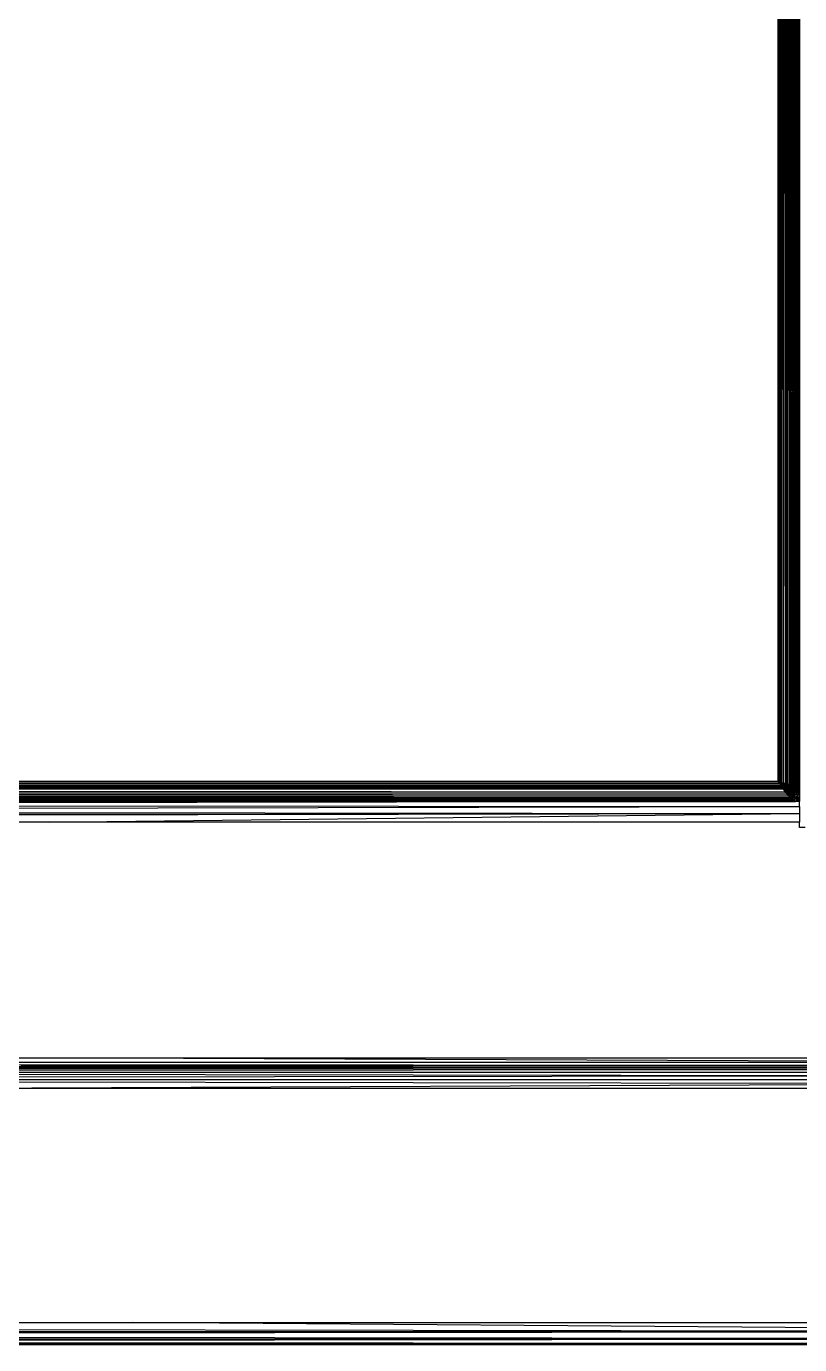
# Model space of a CAD drawing. Header units: inches. Extents: x 12 to 4610, y 8 to 3258.
# Drawn here: x 1454.4 to 1593.1, y 1638.6 to 1875.1 of the extents above; entities that cross this region are included whole.
import ezdxf

# ---------------------------------------------------------------- set-up
doc = ezdxf.new("R2010")
doc.units = ezdxf.units.IN
doc.header["$MEASUREMENT"] = 0

msp = doc.modelspace()

# ---------------------------------------------------------------- linework, layer by layer
for p, q in [((1589.23, 1739.7), (1589.59, 2545.2)), ((1589.23, 1739.7), (1589.31, 2545.12)), ((1589.23, 1739.7), (1589.23, 2545.1)), ((1589.33, 1739.67), (1589.59, 2545.2)), ((1589.59, 1739.6), (1590.18, 2545.37)), ((1589.92, 2545.3), (1589.59, 1739.6)), ((1589.59, 1739.6), (1589.59, 2545.2)), ((1589.68, 1739.57), (1590.23, 2545.39)), ((1589.68, 1739.57), (1590.18, 2545.37)), ((1589.94, 1739.5), (1590.23, 2545.39)), ((1590.23, 1739.41), (1590.84, 2545.58)), ((1590.23, 1739.41), (1590.55, 2545.49)), ((1590.23, 1739.41), (1590.23, 2545.39)), ((1590.57, 1739.31), (1590.84, 2545.58)), ((1590.84, 1739.23), (1591.41, 2545.76)), ((1591.15, 2545.67), (1590.84, 1739.23)), ((1590.84, 1739.23), (1590.84, 2545.58)), ((1591.16, 1739.12), (1591.41, 2545.76)), ((1591.41, 1739.04), (1591.91, 2545.95)), ((1591.41, 1739.04), (1591.68, 2545.86)), ((1591.41, 1739.04), (1591.41, 2545.76)), ((1591.69, 1738.94), (1591.91, 2545.95)), ((1591.91, 1738.85), (1592.33, 2546.14)), ((1591.91, 1738.85), (1592.14, 2546.05)), ((1591.91, 1738.85), (1591.91, 2545.95)), ((1592.15, 1738.75), (1592.33, 2546.14)), ((1592.33, 1738.66), (1592.43, 1989.9)), ((1592.39, 1989.9), (1592.33, 1738.66)), ((1592.33, 1738.66), (1592.33, 1989.9)), ((1592.52, 1738.57), (1592.56, 1989.9)), ((1592.65, 1738.48), (1592.65, 1989.9)), ((1592.7, 1989.9), (1592.65, 1738.48)), ((1592.72, 1989.9), (1592.65, 1738.48)), ((1592.82, 1989.9), (1592.8, 1738.38)), ((1592.88, 1989.9), (1592.88, 1738.29)), ((1592.91, 1989.9), (1592.88, 1738.29)), ((1592.97, 1989.9), (1592.97, 1738.19)), ((1593.03, 1989.9), (1593.03, 1738)), ((788.56, 1739.7), (1589.23, 1739.7)), ((1589.43, 1739.38), (788.56, 1739.4)), ((1589.43, 1739.38), (788.56, 1739.22)), ((1589.43, 1739.38), (788.56, 1739.09)), ((1589.56, 1739.22), (788.56, 1739.09)), ((788.56, 1739.04), (1589.69, 1738.99)), ((788.56, 1738.4), (1590.5, 1737.81)), ((1590.2, 1738.22), (971.36, 1738.38)), ((1589.82, 1738.79), (1103.61, 1738.79)), ((1140.62, 1738.76), (1589.82, 1738.79)), ((1589.82, 1738.79), (1234.04, 1738.69)), ((1590.12, 1738.37), (1235.21, 1738.35)), ((1235.21, 1738.35), (1590.14, 1738.31)), ((1589.85, 1738.74), (1262.84, 1738.66)), ((1589.97, 1738.55), (1449.38, 1738.51)), ((1590.07, 1738.4), (1449.38, 1738.51)), ((1589.26, 1739.68), (1589.23, 1739.7)), ((1589.23, 1739.7), (1589.26, 1739.68)), ((1589.26, 1739.68), (1589.32, 1739.63)), ((1589.43, 1739.38), (1589.26, 1739.68)), ((1589.26, 1739.68), (1589.33, 1739.67)), ((1589.4, 1739.6), (1589.32, 1739.63)), ((1589.32, 1739.63), (1589.43, 1739.51)), ((1589.33, 1739.67), (1589.4, 1739.65)), ((1589.4, 1739.6), (1589.4, 1739.65)), ((1589.4, 1739.65), (1589.59, 1739.6)), ((1589.4, 1739.65), (1589.5, 1739.57)), ((1589.4, 1739.6), (1589.43, 1739.55)), ((1589.4, 1739.6), (1589.5, 1739.57)), ((1589.43, 1739.55), (1589.65, 1739.39)), ((1589.43, 1739.55), (1589.43, 1739.51)), ((1589.6, 1739.48), (1589.43, 1739.55)), ((1589.57, 1739.39), (1589.43, 1739.55)), ((1589.43, 1739.46), (1589.43, 1739.51)), ((1589.43, 1739.46), (1589.43, 1739.38)), ((1589.43, 1739.46), (1589.53, 1739.39)), ((1589.43, 1739.46), (1589.47, 1739.39)), ((1589.47, 1739.39), (1589.43, 1739.38)), ((1589.56, 1739.22), (1589.43, 1739.38)), ((1589.47, 1739.39), (1589.56, 1739.22)), ((1589.53, 1739.39), (1589.47, 1739.39)), ((1589.56, 1739.57), (1589.5, 1739.57)), ((1589.6, 1739.48), (1589.5, 1739.57)), ((1589.53, 1739.39), (1589.57, 1739.39)), ((1589.59, 1739.53), (1589.56, 1739.57)), ((1589.56, 1739.57), (1589.59, 1739.56)), ((1589.64, 1739.23), (1589.56, 1739.22)), ((1589.56, 1739.22), (1589.65, 1739.04)), ((1589.64, 1739.31), (1589.57, 1739.39)), ((1589.65, 1739.39), (1589.57, 1739.39)), ((1589.59, 1739.6), (1589.68, 1739.57)), ((1589.59, 1739.53), (1589.59, 1739.6)), ((1589.59, 1739.56), (1589.68, 1739.57)), ((1589.59, 1739.56), (1589.59, 1739.53)), ((1589.6, 1739.48), (1589.59, 1739.53)), ((1589.69, 1739.52), (1589.59, 1739.53)), ((1589.7, 1739.41), (1589.6, 1739.48)), ((1589.6, 1739.48), (1589.7, 1739.45)), ((1589.65, 1739.39), (1589.64, 1739.31)), ((1589.64, 1739.31), (1589.74, 1739.22)), ((1589.64, 1739.31), (1589.7, 1739.22)), ((1589.64, 1739.23), (1589.65, 1739.04)), ((1589.64, 1739.23), (1589.84, 1739)), ((1589.7, 1739.22), (1589.64, 1739.23)), ((1589.65, 1739.39), (1589.88, 1739.22)), ((1589.8, 1739.22), (1589.65, 1739.39)), ((1589.69, 1738.99), (1589.65, 1739.04)), ((1589.68, 1739.57), (1589.93, 1739.43)), ((1589.68, 1739.57), (1589.94, 1739.5)), ((1589.68, 1739.57), (1589.69, 1739.52)), ((1589.69, 1739.52), (1589.69, 1739.49)), ((1589.8, 1739.43), (1589.69, 1739.49)), ((1589.69, 1739.49), (1589.7, 1739.45)), ((1589.69, 1739.49), (1589.93, 1739.43)), ((1589.69, 1738.99), (1589.84, 1739)), ((1589.82, 1738.79), (1589.69, 1738.99)), ((1589.7, 1739.45), (1589.8, 1739.43)), ((1589.7, 1739.45), (1589.7, 1739.41)), ((1589.7, 1739.41), (1589.8, 1739.43)), ((1589.93, 1739.27), (1589.7, 1739.41)), ((1589.7, 1739.41), (1589.93, 1739.34)), ((1589.7, 1739.22), (1589.84, 1739)), ((1589.74, 1739.22), (1589.7, 1739.22)), ((1589.74, 1739.22), (1590.04, 1738.95)), ((1589.8, 1739.22), (1589.74, 1739.22)), ((1589.8, 1739.43), (1589.93, 1739.43)), ((1589.8, 1739.43), (1589.93, 1739.36)), ((1590.04, 1738.95), (1589.8, 1739.22)), ((1589.88, 1739.22), (1589.8, 1739.22)), ((1589.85, 1738.74), (1589.82, 1738.79)), ((1589.92, 1738.79), (1589.82, 1738.79)), ((1589.84, 1739), (1590.04, 1738.95)), ((1589.84, 1739), (1589.92, 1738.79)), ((1589.97, 1738.55), (1589.85, 1738.74)), ((1589.94, 1738.74), (1589.85, 1738.74)), ((1589.88, 1739.22), (1590.04, 1738.95)), ((1589.88, 1739.22), (1590.07, 1739.09)), ((1589.92, 1738.79), (1589.94, 1738.74)), ((1590.04, 1738.78), (1589.92, 1738.79)), ((1589.94, 1739.5), (1589.93, 1739.43)), ((1589.93, 1739.43), (1589.99, 1739.4)), ((1589.93, 1739.34), (1589.93, 1739.36)), ((1589.93, 1739.27), (1589.93, 1739.34)), ((1589.93, 1739.34), (1589.99, 1739.33)), ((1589.99, 1739.23), (1589.93, 1739.27)), ((1589.93, 1739.27), (1589.99, 1739.27)), ((1589.94, 1739.5), (1589.99, 1739.48)), ((1589.94, 1738.74), (1590, 1738.55)), ((1590.05, 1738.74), (1589.94, 1738.74)), ((1590, 1738.55), (1589.97, 1738.55)), ((1589.99, 1739.48), (1590.23, 1739.41)), ((1589.99, 1739.48), (1589.99, 1739.4)), ((1589.99, 1739.4), (1590.23, 1739.41)), ((1589.99, 1739.4), (1589.99, 1739.37)), ((1589.99, 1739.4), (1590.23, 1739.3)), ((1590.09, 1739.28), (1589.99, 1739.37)), ((1589.99, 1739.33), (1589.99, 1739.27)), ((1589.99, 1739.33), (1590.09, 1739.28)), ((1589.99, 1739.23), (1590.09, 1739.28)), ((1589.99, 1739.27), (1590.09, 1739.28)), ((1589.99, 1739.27), (1589.99, 1739.23)), ((1590.24, 1739.06), (1589.99, 1739.23)), ((1589.99, 1739.23), (1590.23, 1739.17)), ((1590, 1738.55), (1590.04, 1738.46)), ((1590.04, 1738.55), (1590, 1738.55)), ((1590.07, 1739.09), (1590.04, 1738.95)), ((1590.04, 1738.95), (1590.24, 1738.77)), ((1590.04, 1738.78), (1590.04, 1738.95)), ((1590.04, 1738.78), (1590.24, 1738.77)), ((1590.04, 1738.78), (1590.05, 1738.74)), ((1590.05, 1738.74), (1590.04, 1738.55)), ((1590.04, 1738.55), (1590.04, 1738.46)), ((1590.09, 1738.55), (1590.04, 1738.55)), ((1590.07, 1738.4), (1590.04, 1738.46)), ((1590.08, 1738.74), (1590.05, 1738.74)), ((1590.05, 1738.74), (1590.09, 1738.55)), ((1590.07, 1739.09), (1590.24, 1738.77)), ((1590.07, 1739.09), (1590.24, 1738.98)), ((1590.12, 1738.37), (1590.07, 1738.4)), ((1590.24, 1738.57), (1590.08, 1738.74)), ((1590.24, 1738.74), (1590.08, 1738.74)), ((1590.09, 1739.28), (1590.23, 1739.3)), ((1590.09, 1739.28), (1590.23, 1739.21)), ((1590.24, 1738.57), (1590.09, 1738.55)), ((1590.09, 1738.55), (1590.12, 1738.37)), ((1590.14, 1738.31), (1590.12, 1738.37)), ((1590.16, 1738.37), (1590.12, 1738.37)), ((1590.16, 1738.37), (1590.14, 1738.31)), ((1590.2, 1738.22), (1590.14, 1738.31)), ((1590.24, 1738.57), (1590.16, 1738.37)), ((1590.21, 1738.37), (1590.16, 1738.37)), ((1590.21, 1738.37), (1590.2, 1738.22)), ((1590.25, 1738.15), (1590.2, 1738.22)), ((1590.24, 1738.57), (1590.21, 1738.37)), ((1590.29, 1738.37), (1590.21, 1738.37)), ((1590.23, 1739.41), (1590.26, 1739.4)), ((1590.23, 1739.41), (1590.26, 1739.33)), ((1590.23, 1739.3), (1590.23, 1739.41)), ((1590.23, 1739.3), (1590.28, 1739.28)), ((1590.23, 1739.21), (1590.23, 1739.3)), ((1590.23, 1739.21), (1590.26, 1739.2)), ((1590.23, 1739.17), (1590.23, 1739.21)), ((1590.23, 1739.17), (1590.26, 1739.16)), ((1590.24, 1739.06), (1590.23, 1739.17)), ((1590.24, 1739.06), (1590.26, 1739.07)), ((1590.26, 1739.04), (1590.24, 1739.06)), ((1590.24, 1738.98), (1590.52, 1738.79)), ((1590.24, 1738.98), (1590.24, 1738.77)), ((1590.34, 1738.79), (1590.24, 1738.98)), ((1590.34, 1738.79), (1590.24, 1738.77)), ((1590.24, 1738.74), (1590.24, 1738.77)), ((1590.24, 1738.57), (1590.24, 1738.74)), ((1590.37, 1738.74), (1590.24, 1738.74)), ((1590.24, 1738.57), (1590.44, 1738.6)), ((1590.24, 1738.57), (1590.29, 1738.37)), ((1590.46, 1738.55), (1590.24, 1738.57)), ((1590.36, 1738.15), (1590.25, 1738.15)), ((1590.29, 1738.1), (1590.25, 1738.15)), ((1590.26, 1739.4), (1590.5, 1739.33)), ((1590.26, 1739.4), (1590.26, 1739.33)), ((1590.26, 1739.33), (1590.28, 1739.28)), ((1590.28, 1739.28), (1590.26, 1739.2)), ((1590.26, 1739.2), (1590.37, 1739.14)), ((1590.26, 1739.2), (1590.26, 1739.16)), ((1590.26, 1739.16), (1590.37, 1739.14)), ((1590.26, 1739.16), (1590.26, 1739.07)), ((1590.26, 1739.04), (1590.37, 1739.14)), ((1590.26, 1739.07), (1590.37, 1739.14)), ((1590.5, 1738.85), (1590.26, 1739.04)), ((1590.5, 1739.01), (1590.26, 1739.04)), ((1590.28, 1739.28), (1590.37, 1739.14)), ((1590.5, 1739.26), (1590.28, 1739.28)), ((1590.5, 1739.19), (1590.28, 1739.28)), ((1590.29, 1738.37), (1590.36, 1738.15)), ((1590.44, 1738.36), (1590.29, 1738.37)), ((1590.37, 1738.1), (1590.29, 1738.1)), ((1590.31, 1738.07), (1590.29, 1738.1)), ((1590.38, 1738.07), (1590.31, 1738.07)), ((1590.41, 1737.93), (1590.31, 1738.07)), ((1590.37, 1738.74), (1590.34, 1738.79)), ((1590.52, 1738.79), (1590.34, 1738.79)), ((1590.43, 1738.15), (1590.36, 1738.15)), ((1590.36, 1738.15), (1590.37, 1738.1)), ((1590.37, 1739.14), (1590.5, 1739.14)), ((1590.5, 1739.06), (1590.37, 1739.14)), ((1590.44, 1738.6), (1590.37, 1738.74)), ((1590.49, 1738.74), (1590.37, 1738.74)), ((1590.43, 1738.1), (1590.37, 1738.1)), ((1590.37, 1738.1), (1590.38, 1738.07)), ((1590.38, 1738.07), (1590.41, 1737.93)), ((1590.43, 1738.07), (1590.38, 1738.07)), ((1590.43, 1738.07), (1590.41, 1737.93)), ((1590.44, 1738.36), (1590.43, 1738.15)), ((1590.43, 1738.15), (1590.43, 1738.1)), ((1590.46, 1738.15), (1590.43, 1738.15)), ((1590.46, 1738.1), (1590.43, 1738.1)), ((1590.43, 1738.1), (1590.43, 1738.07)), ((1590.47, 1738.07), (1590.43, 1738.07)), ((1590.6, 1738.74), (1590.44, 1738.6)), ((1590.49, 1738.74), (1590.44, 1738.6)), ((1590.44, 1738.6), (1590.75, 1738.6)), ((1590.44, 1738.6), (1590.46, 1738.55)), ((1590.54, 1738.37), (1590.44, 1738.36)), ((1590.44, 1738.36), (1590.64, 1738.16)), ((1590.46, 1738.15), (1590.44, 1738.36)), ((1590.46, 1738.55), (1590.54, 1738.37)), ((1590.46, 1738.55), (1590.5, 1738.55)), ((1590.64, 1738.16), (1590.46, 1738.15)), ((1590.46, 1738.1), (1590.46, 1738.15)), ((1590.47, 1738.07), (1590.46, 1738.1)), ((1590.61, 1738.1), (1590.46, 1738.1)), ((1590.48, 1737.93), (1590.47, 1738.07)), ((1590.6, 1738.07), (1590.47, 1738.07)), ((1590.52, 1738.79), (1590.49, 1738.74)), ((1590.6, 1738.74), (1590.49, 1738.74)), ((1590.5, 1739.33), (1590.5, 1739.26)), ((1590.5, 1739.33), (1590.57, 1739.31)), ((1590.63, 1739.25), (1590.5, 1739.26)), ((1590.5, 1739.26), (1590.5, 1739.19)), ((1590.62, 1739.14), (1590.5, 1739.19)), ((1590.5, 1739.19), (1590.5, 1739.14)), ((1590.5, 1739.14), (1590.62, 1739.14)), ((1590.5, 1739.14), (1590.5, 1739.06)), ((1590.63, 1738.99), (1590.5, 1739.06)), ((1590.5, 1739.06), (1590.5, 1739.01)), ((1590.5, 1739.01), (1590.5, 1738.85)), ((1590.63, 1738.99), (1590.5, 1739.01)), ((1590.5, 1738.85), (1590.63, 1738.99)), ((1590.6, 1738.74), (1590.5, 1738.85)), ((1590.5, 1738.85), (1590.63, 1738.85)), ((1590.5, 1738.55), (1590.73, 1738.37)), ((1590.79, 1738.55), (1590.5, 1738.55)), ((1590.52, 1738.79), (1590.6, 1738.74)), ((1590.54, 1738.37), (1590.64, 1738.16)), ((1590.73, 1738.37), (1590.54, 1738.37)), ((1590.54, 1737.93), (1590.6, 1738.07)), ((1590.57, 1739.31), (1590.63, 1739.29)), ((1590.6, 1738.74), (1590.63, 1738.73)), ((1590.6, 1738.07), (1590.61, 1738.1)), ((1590.66, 1738.07), (1590.6, 1738.07)), ((1590.61, 1738.1), (1590.64, 1738.16)), ((1590.65, 1738.1), (1590.61, 1738.1)), ((1590.62, 1739.14), (1590.63, 1739.25)), ((1590.7, 1739.17), (1590.62, 1739.14)), ((1590.63, 1738.99), (1590.62, 1739.14)), ((1590.62, 1739.14), (1590.7, 1739.13)), ((1590.63, 1739.25), (1590.63, 1739.29)), ((1590.63, 1739.29), (1590.7, 1739.27)), ((1590.7, 1739.27), (1590.63, 1739.25)), ((1590.7, 1738.95), (1590.63, 1738.99)), ((1590.63, 1738.99), (1590.7, 1738.99)), ((1590.63, 1738.85), (1590.63, 1738.99)), ((1590.63, 1738.85), (1590.7, 1738.85)), ((1590.63, 1738.73), (1590.63, 1738.85)), ((1590.63, 1738.73), (1590.7, 1738.76)), ((1590.63, 1738.73), (1590.7, 1738.73)), ((1590.7, 1738.66), (1590.63, 1738.73)), ((1590.64, 1738.16), (1590.83, 1738.29)), ((1590.89, 1738.15), (1590.64, 1738.16)), ((1590.65, 1738.1), (1590.64, 1738.16)), ((1590.91, 1738.11), (1590.65, 1738.1)), ((1590.66, 1738.07), (1590.65, 1738.1)), ((1590.92, 1738.08), (1590.66, 1738.07)), ((1590.69, 1737.93), (1590.66, 1738.07)), ((1590.7, 1739.27), (1590.72, 1739.26)), ((1590.7, 1739.27), (1590.7, 1739.17)), ((1590.72, 1739.18), (1590.7, 1739.17)), ((1590.7, 1739.17), (1590.7, 1739.13)), ((1590.7, 1739.13), (1590.72, 1739.13)), ((1590.7, 1739.1), (1590.7, 1739.13)), ((1590.72, 1739.09), (1590.7, 1739.1)), ((1590.7, 1739.1), (1590.7, 1738.99)), ((1590.7, 1738.99), (1590.72, 1738.99)), ((1590.7, 1738.99), (1590.7, 1738.95)), ((1590.72, 1738.93), (1590.7, 1738.95)), ((1590.7, 1738.95), (1590.7, 1738.85)), ((1590.7, 1738.85), (1590.72, 1738.85)), ((1590.7, 1738.85), (1590.7, 1738.76)), ((1590.7, 1738.76), (1590.72, 1738.78)), ((1590.7, 1738.76), (1590.7, 1738.73)), ((1590.7, 1738.73), (1590.7, 1738.66)), ((1590.7, 1738.73), (1590.72, 1738.73)), ((1590.7, 1738.66), (1590.72, 1738.67)), ((1590.72, 1738.64), (1590.7, 1738.66)), ((1590.72, 1739.26), (1590.84, 1739.23)), ((1590.72, 1739.26), (1590.72, 1739.18)), ((1590.84, 1739.23), (1590.72, 1739.18)), ((1590.72, 1739.18), (1590.72, 1739.13)), ((1590.72, 1739.13), (1590.84, 1739.11)), ((1590.72, 1739.13), (1590.72, 1739.09)), ((1590.84, 1739.03), (1590.72, 1739.09)), ((1590.72, 1739.09), (1590.72, 1738.99)), ((1590.72, 1738.99), (1590.84, 1738.99)), ((1590.72, 1738.99), (1590.72, 1738.93)), ((1590.86, 1738.85), (1590.72, 1738.93)), ((1590.72, 1738.93), (1590.72, 1738.85)), ((1590.72, 1738.78), (1590.86, 1738.85)), ((1590.72, 1738.85), (1590.86, 1738.85)), ((1590.72, 1738.85), (1590.72, 1738.78)), ((1590.72, 1738.78), (1590.72, 1738.73)), ((1590.72, 1738.73), (1590.72, 1738.67)), ((1590.72, 1738.73), (1590.85, 1738.69)), ((1590.72, 1738.67), (1590.85, 1738.69)), ((1590.72, 1738.67), (1590.72, 1738.64)), ((1590.72, 1738.64), (1590.75, 1738.6)), ((1590.73, 1738.37), (1590.83, 1738.29)), ((1590.86, 1738.37), (1590.73, 1738.37)), ((1590.75, 1738.6), (1590.83, 1738.6)), ((1590.79, 1738.55), (1590.75, 1738.6)), ((1590.83, 1738.5), (1590.79, 1738.55)), ((1590.83, 1738.55), (1590.79, 1738.55)), ((1590.85, 1738.64), (1590.83, 1738.6)), ((1590.83, 1738.6), (1590.89, 1738.63)), ((1590.83, 1738.6), (1590.89, 1738.57)), ((1590.83, 1738.6), (1590.83, 1738.55)), ((1590.89, 1738.57), (1590.83, 1738.55)), ((1590.83, 1738.55), (1590.83, 1738.5)), ((1590.85, 1738.48), (1590.83, 1738.5)), ((1590.86, 1738.37), (1590.83, 1738.29)), ((1590.83, 1738.29), (1591, 1738.17)), ((1590.83, 1738.29), (1590.89, 1738.15)), ((1590.84, 1739.23), (1590.89, 1739.21)), ((1590.84, 1739.23), (1590.84, 1739.11)), ((1590.84, 1739.11), (1590.89, 1739.1)), ((1590.84, 1739.11), (1590.84, 1739.03)), ((1590.89, 1739.01), (1590.84, 1739.03)), ((1590.84, 1739.03), (1590.84, 1738.99)), ((1590.84, 1738.99), (1590.89, 1739.01)), ((1590.84, 1738.99), (1590.86, 1738.85)), ((1590.86, 1738.85), (1590.85, 1738.73)), ((1590.85, 1738.73), (1590.85, 1738.69)), ((1590.85, 1738.69), (1590.89, 1738.7)), ((1590.85, 1738.69), (1590.85, 1738.64)), ((1590.85, 1738.48), (1590.9, 1738.49)), ((1590.88, 1738.44), (1590.85, 1738.48)), ((1590.85, 1738.48), (1590.86, 1738.37)), ((1590.86, 1738.85), (1590.89, 1738.92)), ((1590.89, 1738.85), (1590.86, 1738.85)), ((1590.86, 1738.37), (1590.88, 1738.44)), ((1590.9, 1738.49), (1590.88, 1738.44)), ((1590.89, 1739.21), (1590.96, 1739.19)), ((1590.89, 1739.21), (1590.89, 1739.1)), ((1590.89, 1739.1), (1590.96, 1739.1)), ((1590.89, 1739.1), (1590.89, 1739.01)), ((1590.89, 1739.01), (1590.93, 1738.99)), ((1590.89, 1739.01), (1590.89, 1738.92)), ((1590.89, 1738.92), (1590.93, 1738.99)), ((1590.89, 1738.92), (1590.89, 1738.85)), ((1590.95, 1738.85), (1590.89, 1738.85)), ((1590.89, 1738.85), (1590.95, 1738.78)), ((1590.89, 1738.7), (1590.89, 1738.85)), ((1590.89, 1738.7), (1590.95, 1738.71)), ((1590.89, 1738.7), (1590.89, 1738.63)), ((1590.89, 1738.63), (1590.95, 1738.62)), ((1590.89, 1738.63), (1590.89, 1738.57)), ((1590.89, 1738.57), (1590.92, 1738.55)), ((1591, 1738.17), (1590.89, 1738.15)), ((1590.89, 1738.15), (1590.91, 1738.11)), ((1590.92, 1738.55), (1590.9, 1738.49)), ((1590.91, 1738.11), (1590.92, 1738.08)), ((1591.01, 1738.1), (1590.91, 1738.11)), ((1590.92, 1738.55), (1590.95, 1738.54)), ((1590.95, 1738.51), (1590.92, 1738.55)), ((1590.92, 1738.08), (1590.98, 1737.93)), ((1591.02, 1738.08), (1590.92, 1738.08)), ((1590.96, 1739.1), (1590.93, 1738.99)), ((1590.93, 1738.99), (1590.95, 1738.98)), ((1590.99, 1739.09), (1590.95, 1738.98)), ((1590.95, 1738.98), (1591, 1739)), ((1590.95, 1738.98), (1591, 1738.96)), ((1590.95, 1738.98), (1590.95, 1738.85)), ((1591, 1738.85), (1590.95, 1738.85)), ((1590.95, 1738.85), (1590.95, 1738.78)), ((1590.95, 1738.78), (1590.99, 1738.75)), ((1590.95, 1738.78), (1590.95, 1738.71)), ((1590.95, 1738.71), (1591, 1738.72)), ((1590.95, 1738.71), (1590.95, 1738.62)), ((1590.95, 1738.62), (1590.95, 1738.54)), ((1590.95, 1738.62), (1591.01, 1738.61)), ((1590.95, 1738.54), (1590.95, 1738.51)), ((1590.95, 1738.54), (1590.98, 1738.52)), ((1590.95, 1738.51), (1591.01, 1738.5)), ((1590.95, 1738.51), (1590.97, 1738.47)), ((1590.96, 1739.19), (1590.99, 1739.18)), ((1590.96, 1739.19), (1590.96, 1739.1)), ((1590.96, 1739.1), (1590.99, 1739.09)), ((1590.97, 1738.47), (1590.99, 1738.43)), ((1590.97, 1738.47), (1591.01, 1738.46)), ((1591.01, 1738.61), (1590.98, 1738.52)), ((1590.98, 1738.52), (1591.01, 1738.5)), ((1590.99, 1739.18), (1591.03, 1739.17)), ((1590.99, 1739.18), (1590.99, 1739.09)), ((1591.03, 1739.17), (1590.99, 1739.09)), ((1590.99, 1739.09), (1591, 1739)), ((1590.99, 1739.09), (1591.41, 1739.04)), ((1591, 1738.85), (1590.99, 1738.75)), ((1590.99, 1738.75), (1591, 1738.72)), ((1591.01, 1738.46), (1590.99, 1738.43)), ((1591.03, 1738.36), (1590.99, 1738.43)), ((1591, 1739), (1591.41, 1739.04)), ((1591, 1739), (1591, 1738.96)), ((1591.03, 1738.94), (1591, 1738.96)), ((1591, 1738.96), (1591, 1738.85)), ((1591.21, 1738.85), (1591, 1738.85)), ((1591, 1738.72), (1591.03, 1738.73)), ((1591, 1738.72), (1591.01, 1738.61)), ((1591.01, 1738.1), (1591, 1738.17)), ((1591, 1738.17), (1591.03, 1738.15)), ((1591.01, 1738.61), (1591.2, 1738.58)), ((1591.01, 1738.5), (1591.03, 1738.53)), ((1591.01, 1738.5), (1591.09, 1738.46)), ((1591.01, 1738.5), (1591.01, 1738.46)), ((1591.01, 1738.46), (1591.09, 1738.46)), ((1591.03, 1738.15), (1591.01, 1738.1)), ((1591.01, 1738.1), (1591.09, 1738.11)), ((1591.02, 1738.08), (1591.01, 1738.1)), ((1591.03, 1738), (1591.02, 1738.08)), ((1591.02, 1738.08), (1591.13, 1738.08)), ((1591.03, 1739.17), (1591.16, 1739.12)), ((1591.21, 1738.85), (1591.03, 1738.94)), ((1591.03, 1738.94), (1591.69, 1738.94)), ((1591.03, 1738.73), (1591.21, 1738.85)), ((1591.03, 1738.73), (1591.42, 1738.73)), ((1591.03, 1738.73), (1591.2, 1738.58)), ((1591.03, 1738.53), (1591.2, 1738.58)), ((1591.15, 1738.36), (1591.03, 1738.36)), ((1591.05, 1738.33), (1591.03, 1738.36)), ((1591.03, 1738.15), (1591.09, 1738.11)), ((1591.03, 1738), (1591.23, 1738.01)), ((1591.05, 1738.33), (1591.15, 1738.36)), ((1591.09, 1738.26), (1591.05, 1738.33)), ((1591.09, 1738.46), (1591.34, 1738.44)), ((1591.09, 1738.46), (1591.21, 1738.39)), ((1591.09, 1738.26), (1591.3, 1738.2)), ((1591.12, 1738.2), (1591.09, 1738.26)), ((1591.09, 1738.11), (1591.13, 1738.08)), ((1591.12, 1738.2), (1591.29, 1738.18)), ((1591.15, 1738.15), (1591.12, 1738.2)), ((1591.13, 1738.08), (1591.23, 1738.01)), ((1591.15, 1738.36), (1591.21, 1738.39)), ((1591.27, 1738.13), (1591.15, 1738.15)), ((1591.17, 1738.12), (1591.15, 1738.15)), ((1591.23, 1738.01), (1591.15, 1737.93)), ((1591.16, 1739.12), (1591.41, 1739.04)), ((1591.17, 1738.12), (1591.27, 1738.13)), ((1591.2, 1738.07), (1591.17, 1738.12)), ((1591.2, 1738.58), (1591.42, 1738.73)), ((1591.2, 1738.58), (1591.63, 1738.58)), ((1591.34, 1738.44), (1591.2, 1738.58)), ((1591.23, 1738.01), (1591.2, 1738.07)), ((1591.2, 1738.07), (1591.24, 1738.06)), ((1591.21, 1738.85), (1591.69, 1738.94)), ((1591.91, 1738.85), (1591.21, 1738.85)), ((1591.21, 1738.85), (1591.42, 1738.73)), ((1591.21, 1738.39), (1591.34, 1738.44)), ((1591.21, 1738.39), (1591.25, 1738.37)), ((1591.24, 1738.06), (1591.23, 1738.01)), ((1591.23, 1738.01), (1591.53, 1738)), ((1591.23, 1738.01), (1591.38, 1737.93)), ((1591.23, 1738.01), (1591.26, 1737.93)), ((1591.27, 1738.13), (1591.24, 1738.06)), ((1591.48, 1738.07), (1591.24, 1738.06)), ((1591.24, 1738.06), (1591.53, 1738)), ((1591.25, 1738.37), (1591.34, 1738.33)), ((1591.29, 1738.18), (1591.27, 1738.13)), ((1591.27, 1738.13), (1591.43, 1738.16)), ((1591.45, 1738.11), (1591.27, 1738.13)), ((1591.29, 1738.18), (1591.3, 1738.2)), ((1591.34, 1738.33), (1591.3, 1738.2)), ((1591.3, 1738.2), (1591.43, 1738.16)), ((1591.34, 1738.44), (1591.63, 1738.58)), ((1591.8, 1738.44), (1591.34, 1738.44)), ((1591.34, 1738.44), (1591.44, 1738.29)), ((1591.34, 1738.33), (1591.44, 1738.29)), ((1591.43, 1738.16), (1591.34, 1738.33)), ((1591.41, 1739.04), (1591.69, 1738.94)), ((1591.42, 1738.73), (1591.91, 1738.85)), ((1591.63, 1738.58), (1591.42, 1738.73)), ((1592.33, 1738.66), (1591.42, 1738.73)), ((1591.43, 1738.16), (1591.51, 1738.15)), ((1591.45, 1738.11), (1591.43, 1738.16)), ((1591.8, 1738.44), (1591.44, 1738.29)), ((1591.93, 1738.29), (1591.44, 1738.29)), ((1591.44, 1738.29), (1591.65, 1738.2)), ((1591.48, 1738.07), (1591.45, 1738.11)), ((1591.51, 1738.11), (1591.45, 1738.11)), ((1591.53, 1738), (1591.48, 1738.07)), ((1591.52, 1738.07), (1591.48, 1738.07)), ((1591.51, 1738.15), (1591.65, 1738.2)), ((1591.51, 1738.15), (1591.76, 1738.15)), ((1591.51, 1738.15), (1591.51, 1738.11)), ((1591.51, 1738.11), (1591.52, 1738.07)), ((1591.74, 1738.1), (1591.51, 1738.11)), ((1591.52, 1738.07), (1591.53, 1738)), ((1591.73, 1738.06), (1591.52, 1738.07)), ((1591.73, 1738.06), (1591.53, 1738)), ((1592.33, 1738.66), (1591.63, 1738.58)), ((1591.63, 1738.58), (1592.65, 1738.48)), ((1591.8, 1738.44), (1591.63, 1738.58)), ((1591.65, 1738.2), (1591.93, 1738.29)), ((1591.65, 1738.2), (1591.76, 1738.15)), ((1591.69, 1738.94), (1591.91, 1738.85)), ((1591.73, 1738.06), (1591.71, 1738)), ((1591.74, 1738.1), (1591.73, 1738.06)), ((1591.77, 1738.08), (1591.73, 1738.06)), ((1591.74, 1738.1), (1591.76, 1738.15)), ((1591.77, 1738.08), (1591.74, 1738.1)), ((1591.76, 1738.15), (1591.84, 1738.1)), ((1591.76, 1738.15), (1592, 1738.15)), ((1591.84, 1738.1), (1591.77, 1738.08)), ((1591.88, 1738.07), (1591.77, 1738.08)), ((1591.78, 1738), (1591.77, 1738.08)), ((1591.8, 1738.44), (1592.65, 1738.48)), ((1592.8, 1738.38), (1591.8, 1738.44)), ((1591.8, 1738.44), (1591.93, 1738.29)), ((1591.84, 1738.1), (1591.88, 1738.1)), ((1591.88, 1738.07), (1591.87, 1738)), ((1592, 1738.15), (1591.88, 1738.1)), ((1591.88, 1738.1), (1591.97, 1738.07)), ((1591.88, 1738.1), (1591.88, 1738.07)), ((1591.97, 1738.07), (1591.88, 1738.07)), ((1591.91, 1738.85), (1592.15, 1738.75)), ((1591.93, 1738.29), (1592.8, 1738.38)), ((1591.93, 1738.29), (1592, 1738.15)), ((1591.93, 1738.29), (1592.97, 1738.19)), ((1591.97, 1738.07), (1591.95, 1738)), ((1591.97, 1738.07), (1592.02, 1738.06)), ((1591.98, 1738), (1591.97, 1738.07)), ((1592.97, 1738.19), (1592, 1738.15)), ((1592, 1738.15), (1593, 1738.1)), ((1592.02, 1738.06), (1592, 1738.15)), ((1592.02, 1738.06), (1592.18, 1738.02)), ((1592.03, 1738), (1592.02, 1738.06)), ((1592.03, 1738), (1592.18, 1738.02)), ((1592.15, 1738.75), (1592.33, 1738.66)), ((1592.18, 1738.02), (1592.15, 1737.93)), ((1592.18, 1738.02), (1592.22, 1738.01)), ((1592.18, 1738.02), (1592.19, 1737.93)), ((1592.22, 1738.01), (1592.28, 1738)), ((1592.25, 1737.93), (1592.22, 1738.01)), ((1592.22, 1738.01), (1592.22, 1737.93)), ((1592.28, 1738), (1593, 1738.1)), ((1592.33, 1738.66), (1592.52, 1738.57)), ((1592.52, 1738.57), (1592.65, 1738.48)), ((1592.65, 1738.48), (1592.8, 1738.38)), ((1592.8, 1738.38), (1592.88, 1738.29)), ((1592.88, 1738.29), (1592.97, 1738.19)), ((1592.97, 1738.19), (1593, 1738.1)), ((1593, 1738.1), (1593.03, 1738)), ((788.56, 1737.27), (1591.1, 1737.04)), ((1591.17, 1736.97), (788.56, 1737.27)), ((788.56, 1737.27), (1591.34, 1736.8)), ((1233.83, 1736.13), (1592.33, 1736.07)), ((1592.33, 1736.07), (1233.83, 1735.48)), ((1339.03, 1737.66), (1590.65, 1737.59)), ((1339.03, 1737.44), (1590.92, 1737.27)), ((1339.03, 1737.37), (1590.92, 1737.27)), ((1339.03, 1736.88), (1591.34, 1736.8)), ((1591.62, 1736.52), (1339.03, 1736.61)), ((1339.03, 1736.54), (1591.76, 1736.42)), ((1339.03, 1736.45), (1591.76, 1736.42)), ((1486.98, 1736.38), (1352.45, 1736.38)), ((1592.33, 1736.07), (1352.45, 1736.38)), ((1356.66, 1737.93), (1590.5, 1737.81)), ((1546.47, 1736.21), (1486.98, 1736.38)), ((1592.07, 1736.19), (1546.47, 1736.21)), ((1570.52, 1736.14), (1546.47, 1736.21)), ((1570.52, 1736.14), (1592.13, 1736.16)), ((1592.33, 1736.07), (1570.52, 1736.14)), ((1590.41, 1737.93), (1590.43, 1737.9)), ((1590.48, 1737.93), (1590.41, 1737.93)), ((1590.5, 1737.81), (1590.43, 1737.9)), ((1590.43, 1737.9), (1590.49, 1737.9)), ((1590.49, 1737.9), (1590.48, 1737.93)), ((1590.54, 1737.93), (1590.48, 1737.93)), ((1590.5, 1737.81), (1590.49, 1737.9)), ((1590.49, 1737.9), (1590.53, 1737.9)), ((1590.5, 1737.81), (1590.53, 1737.9)), ((1590.65, 1737.59), (1590.5, 1737.81)), ((1590.53, 1737.9), (1590.54, 1737.93)), ((1590.53, 1737.9), (1590.7, 1737.9)), ((1590.69, 1737.93), (1590.54, 1737.93)), ((1590.83, 1737.37), (1590.65, 1737.59)), ((1590.7, 1737.9), (1590.69, 1737.93)), ((1590.84, 1737.93), (1590.69, 1737.93)), ((1590.83, 1737.37), (1590.7, 1737.9)), ((1590.7, 1737.9), (1590.84, 1737.9)), ((1590.83, 1737.98), (1590.84, 1737.93)), ((1590.89, 1737.93), (1590.83, 1737.98)), ((1590.83, 1737.37), (1590.84, 1737.9)), ((1590.92, 1737.27), (1590.83, 1737.37)), ((1590.84, 1737.93), (1590.84, 1737.9)), ((1590.89, 1737.93), (1590.84, 1737.93)), ((1590.84, 1737.9), (1590.92, 1737.27)), ((1590.84, 1737.9), (1590.92, 1737.9)), ((1590.92, 1737.9), (1590.89, 1737.93)), ((1590.98, 1737.93), (1590.89, 1737.93)), ((1591.03, 1737.8), (1590.92, 1737.9)), ((1590.92, 1737.9), (1590.99, 1737.9)), ((1590.92, 1737.27), (1591.03, 1737.8)), ((1591.1, 1737.04), (1590.92, 1737.27)), ((1590.98, 1737.93), (1590.99, 1737.9)), ((1591.15, 1737.93), (1590.98, 1737.93)), ((1590.99, 1737.9), (1591.03, 1737.8)), ((1590.99, 1737.9), (1591.12, 1737.9)), ((1591.12, 1737.9), (1591.03, 1737.8)), ((1591.03, 1737.8), (1591.17, 1736.97)), ((1591.23, 1737.64), (1591.03, 1737.8)), ((1591.17, 1736.97), (1591.1, 1737.04)), ((1591.15, 1737.93), (1591.12, 1737.9)), ((1591.12, 1737.9), (1591.27, 1737.9)), ((1591.26, 1737.93), (1591.15, 1737.93)), ((1591.17, 1736.97), (1591.23, 1737.64)), ((1591.34, 1736.8), (1591.17, 1736.97)), ((1591.34, 1736.8), (1591.23, 1737.64)), ((1591.43, 1737.49), (1591.23, 1737.64)), ((1591.26, 1737.93), (1591.27, 1737.9)), ((1591.38, 1737.93), (1591.26, 1737.93)), ((1591.27, 1737.9), (1591.43, 1737.49)), ((1591.27, 1737.9), (1591.42, 1737.9)), ((1591.43, 1737.49), (1591.34, 1736.8)), ((1591.62, 1736.52), (1591.34, 1736.8)), ((1591.38, 1737.93), (1591.42, 1737.9)), ((1591.55, 1737.93), (1591.38, 1737.93)), ((1591.42, 1737.9), (1591.62, 1737.78)), ((1591.42, 1737.9), (1591.56, 1737.9)), ((1591.43, 1737.49), (1591.62, 1737.78)), ((1591.62, 1736.52), (1591.43, 1737.49)), ((1591.55, 1737.93), (1591.53, 1738)), ((1591.53, 1738), (1591.71, 1738)), ((1591.56, 1737.9), (1591.55, 1737.93)), ((1591.68, 1737.93), (1591.55, 1737.93)), ((1591.62, 1737.78), (1591.56, 1737.9)), ((1591.56, 1737.9), (1591.67, 1737.9)), ((1591.67, 1737.9), (1591.62, 1737.78)), ((1591.62, 1737.78), (1591.82, 1737.69)), ((1591.62, 1737.36), (1591.62, 1737.78)), ((1591.62, 1737.36), (1591.82, 1737.69)), ((1591.76, 1736.42), (1591.62, 1737.36)), ((1591.62, 1736.52), (1591.62, 1737.36)), ((1591.82, 1737.24), (1591.62, 1737.36)), ((1591.76, 1736.42), (1591.62, 1736.52)), ((1591.68, 1737.93), (1591.67, 1737.9)), ((1591.67, 1737.9), (1591.8, 1737.9)), ((1591.71, 1738), (1591.68, 1737.93)), ((1591.79, 1737.93), (1591.68, 1737.93)), ((1591.71, 1738), (1591.78, 1738)), ((1591.76, 1736.42), (1591.82, 1737.24)), ((1592.07, 1736.19), (1591.76, 1736.42)), ((1591.79, 1737.93), (1591.78, 1738)), ((1591.78, 1738), (1591.87, 1738)), ((1591.8, 1737.9), (1591.79, 1737.93)), ((1591.86, 1737.93), (1591.79, 1737.93)), ((1591.82, 1737.69), (1591.8, 1737.9)), ((1591.8, 1737.9), (1591.86, 1737.9)), ((1591.91, 1737.9), (1591.82, 1737.69)), ((1591.86, 1737.9), (1591.82, 1737.69)), ((1591.82, 1737.69), (1592.02, 1737.6)), ((1591.82, 1737.24), (1591.82, 1737.69)), ((1591.82, 1737.24), (1592.02, 1737.6)), ((1591.82, 1737.24), (1592.07, 1736.19)), ((1592.02, 1737.14), (1591.82, 1737.24)), ((1591.87, 1738), (1591.86, 1737.93)), ((1591.86, 1737.93), (1591.86, 1737.9)), ((1591.92, 1737.93), (1591.86, 1737.93)), ((1591.86, 1737.9), (1591.91, 1737.9)), ((1591.87, 1738), (1591.95, 1738)), ((1591.92, 1737.93), (1591.91, 1737.9)), ((1591.91, 1737.9), (1591.99, 1737.9)), ((1591.95, 1738), (1591.92, 1737.93)), ((1591.99, 1737.93), (1591.92, 1737.93)), ((1591.95, 1738), (1591.98, 1738)), ((1591.98, 1738), (1592.03, 1738)), ((1591.99, 1737.93), (1591.98, 1738)), ((1591.99, 1737.9), (1591.99, 1737.93)), ((1592.15, 1737.93), (1591.99, 1737.93)), ((1592.02, 1737.6), (1591.99, 1737.9)), ((1591.99, 1737.9), (1592.14, 1737.9)), ((1592.14, 1737.9), (1592.02, 1737.6)), ((1592.02, 1737.6), (1592.22, 1737.53)), ((1592.02, 1737.14), (1592.02, 1737.6)), ((1592.02, 1737.14), (1592.22, 1737.53)), ((1592.13, 1736.16), (1592.02, 1737.14)), ((1592.22, 1737.06), (1592.02, 1737.14)), ((1592.07, 1736.19), (1592.02, 1737.14)), ((1592.13, 1736.16), (1592.07, 1736.19)), ((1592.13, 1736.16), (1592.22, 1737.06)), ((1592.18, 1736.14), (1592.13, 1736.16)), ((1592.15, 1737.93), (1592.14, 1737.9)), ((1592.14, 1737.9), (1592.19, 1737.9)), ((1592.19, 1737.93), (1592.15, 1737.93)), ((1592.33, 1736.07), (1592.18, 1736.14)), ((1592.19, 1737.93), (1592.19, 1737.9)), ((1592.22, 1737.93), (1592.19, 1737.93)), ((1592.19, 1737.9), (1592.22, 1737.53)), ((1592.19, 1737.9), (1592.22, 1737.9)), ((1592.22, 1737.93), (1592.22, 1737.9)), ((1592.25, 1737.93), (1592.22, 1737.93)), ((1592.22, 1737.9), (1592.22, 1737.53)), ((1592.22, 1737.9), (1592.26, 1737.9)), ((1592.22, 1737.06), (1592.22, 1737.53)), ((1592.22, 1737.06), (1592.42, 1737.48)), ((1592.22, 1737.06), (1592.42, 1736.07)), ((1592.26, 1737.9), (1592.25, 1737.93)), ((1592.62, 1737.93), (1592.25, 1737.93)), ((1592.42, 1737.48), (1592.26, 1737.9)), ((1592.26, 1737.9), (1592.6, 1737.9)), ((1592.28, 1738), (1592.62, 1737.93)), ((1592.28, 1738), (1593.03, 1738)), ((1592.42, 1736.07), (1592.33, 1736.07)), ((1592.42, 1737.48), (1592.82, 1737.91)), ((1592.6, 1737.9), (1592.42, 1737.48)), ((1592.42, 1737.48), (1592.62, 1736.94)), ((1592.42, 1737.48), (1592.82, 1737.42)), ((1592.42, 1736.99), (1592.42, 1736.07)), ((1592.57, 1736.07), (1592.42, 1736.99)), ((1592.42, 1736.99), (1592.62, 1736.94)), ((1592.57, 1736.07), (1592.42, 1736.07)), ((1592.61, 1736.07), (1592.57, 1736.07)), ((1592.62, 1737.93), (1592.6, 1737.9)), ((1592.61, 1736.07), (1592.62, 1736.94)), ((1592.79, 1736.07), (1592.61, 1736.07)), ((1592.62, 1737.93), (1592.82, 1737.91)), ((1592.62, 1736.94), (1592.82, 1737.42)), ((1592.79, 1736.07), (1592.62, 1736.94)), ((1592.82, 1736.07), (1592.79, 1736.07)), ((1592.82, 1737.91), (1593.03, 1737.41)), ((1592.82, 1737.91), (1592.82, 1737.42)), ((1592.82, 1737.91), (1593.03, 1737.9)), ((1592.82, 1737.42), (1593.03, 1737.41)), ((1592.82, 1737.42), (1593.03, 1736.9)), ((1592.82, 1736.91), (1593.03, 1736.9)), ((1592.82, 1736.91), (1592.99, 1736.07)), ((1592.82, 1736.07), (1592.82, 1736.91)), ((1592.99, 1736.07), (1592.82, 1736.07)), ((1593.03, 1736.07), (1592.99, 1736.07)), ((1593.03, 1737.9), (1593.03, 1737.41)), ((1593.03, 1737.41), (1593.03, 1736.9)), ((1593.03, 1736.9), (1593.03, 1736.07)), ((1593.03, 1735.2), (1593.03, 1736.07)), ((1233.83, 1735.43), (1593.03, 1735.2)), ((1233.83, 1734.43), (1593.03, 1735.2)), ((1233.83, 1734.35), (1593.03, 1733.91)), ((1593.03, 1733.91), (1233.83, 1733.44)), ((1233.83, 1733.29), (1593.03, 1733.91)), ((1233.83, 1733.29), (1458.5, 1732.38)), ((1458.5, 1732.38), (1593.03, 1733.91)), ((1593.03, 1735.2), (1593.03, 1733.91)), ((1593.03, 1733.91), (1593.03, 1732.38)), ((1458.5, 1732.38), (1233.83, 1732.38)), ((1593.03, 1732.38), (1458.5, 1732.38)), ((1593.03, 1731.38), (1593.03, 1732.38)), ((1594.03, 1731.38), (1593.03, 1731.38)), ((1468.12, 1690.05), (1233.83, 1690.05)), ((1468.12, 1690.05), (1233.83, 1689.34)), ((1233.83, 1689.34), (1639.37, 1689.33)), ((1233.83, 1689.13), (1639.37, 1689.33)), ((1639.39, 1688.7), (1233.83, 1689.05)), ((1641.15, 1688.59), (1235.46, 1688.4)), ((1235.46, 1688.37), (1641.45, 1688.37)), ((1466.95, 1688.67), (1453.4, 1688.67)), ((1466.95, 1688.67), (1641.15, 1688.59)), ((1597.75, 1688.67), (1466.95, 1688.67)), ((1639.35, 1690.05), (1468.12, 1690.05)), ((1639.37, 1689.33), (1468.12, 1690.05)), ((1235.46, 1688.32), (1641.98, 1688)), ((1641.98, 1688), (1235.46, 1687.56)), ((1235.46, 1687.5), (1642.54, 1687.5)), ((1235.46, 1687.43), (1643.23, 1686.89)), ((1643.23, 1686.89), (1235.46, 1686.29)), ((1235.46, 1686.2), (1643.89, 1686.2)), ((1235.46, 1686.12), (1644.39, 1685.45)), ((1235.46, 1685.84), (1455.4, 1684.67)), ((1235.46, 1684.67), (1455.4, 1684.67)), ((1644.39, 1685.45), (1455.4, 1684.67)), ((1455.4, 1684.67), (1644.89, 1684.67)), ((1473.42, 1642.63), (1235.46, 1641.99)), ((1235.46, 1642.63), (1473.42, 1642.63)), ((1235.46, 1641.73), (1680.92, 1641.02)), ((1473.42, 1642.63), (1680.92, 1642.63)), ((1680.92, 1641.02), (1473.42, 1642.63)), ((1680.92, 1641.02), (1235.46, 1640.38)), ((1235.46, 1641.02), (1680.92, 1641.02)), ((1235.46, 1640.24), (1680.92, 1639.68)), ((1235.46, 1639.69), (1680.92, 1639.68)), ((1235.46, 1639.25), (1680.92, 1639.68)), ((1235.46, 1639.16), (1680.92, 1638.84)), ((1235.46, 1638.85), (1680.92, 1638.84)), ((1680.92, 1638.84), (1235.46, 1638.68)), ((1542.58, 1638.65), (1680.92, 1638.84)), ((1190.83, 1638.66), (1538.87, 1638.65)), ((1235.46, 1638.68), (1538.87, 1638.65)), ((1538.87, 1638.65), (1542.58, 1638.65)), ((1542.58, 1638.65), (1680.92, 1638.65))]:
    msp.add_line(p, q)

doc.saveas('drawing.dxf')
